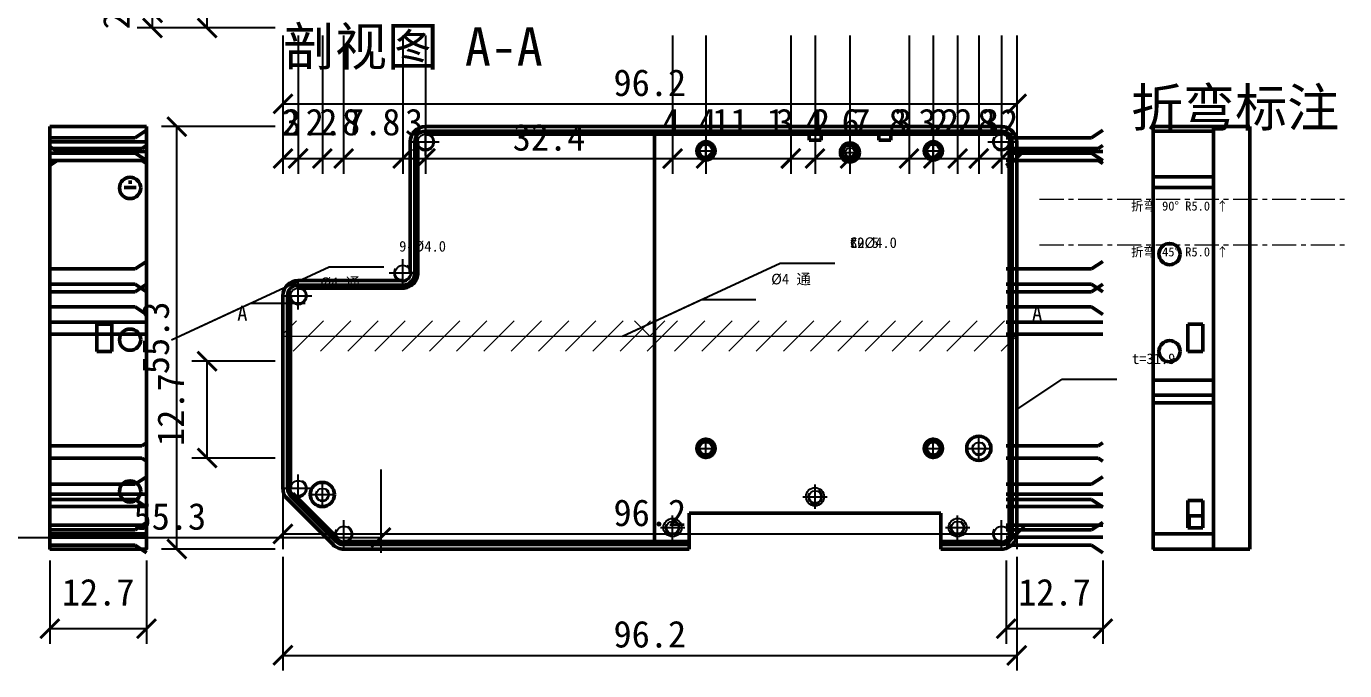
# Model space of a CAD drawing. Header units: metres. Extents: x 27606 to 28706, y -2150 to -1373.
# Drawn here: x 27962.1 to 28134.9, y -1587.5 to -1503.1 of the extents above; entities that cross this region are included whole.
import ezdxf

# ---------------------------------------------------------------- set-up
doc = ezdxf.new("R2010")
doc.units = ezdxf.units.M
doc.linetypes.add('CENTER', pattern=[5.079999999999999, 3.175, -0.635, 0.635, -0.635])
for name, color, linetype, lineweight in [('CENTER', 1, 'CENTER', 18), ('DIM', 2, 'CONTINUOUS', 18), ('HOLE', 7, 'CONTINUOUS', 50), ('LEADER', 2, 'CONTINUOUS', 18), ('OUTLINE', 7, 'CONTINUOUS', 50), ('SECTION', 1, 'CONTINUOUS', 18), ('TEXT', 7, 'CONTINUOUS', 13)]:
    doc.layers.add(name, color=color, linetype=linetype, lineweight=lineweight)
doc.styles.add('OpenSansCondensed-Light', font='OpenSansCondensed-Light.ttf')
doc.styles.add('SimSun', font='simsun.ttc')
doc.dimstyles.new('EZDXF', dxfattribs={"dimtxt": 0.25, "dimasz": 0.175, "dimexe": 0.375, "dimexo": 0.125, "dimgap": 0.1, "dimtad": 1, "dimlfac": 100, "dimzin": 12, "dimdsep": 46, "dimtxsty": 'OpenSansCondensed-Light', "dimblk": 'ARCHTICK', "dimcen": 2.5, "dimazin": 3, "dimtfac": 0.5, "dimtmove": 2, "dimatfit": 3})
doc.dimstyles.new('GB_DIM', dxfattribs={"dimtxt": 3.5, "dimasz": 2.5, "dimexe": 2, "dimexo": 1, "dimgap": 1, "dimtad": 1, "dimdec": 1, "dimzin": 12, "dimdsep": 46, "dimtxsty": 'SimSun', "dimblk": 'ARCHTICK', "dimcen": 2.5, "dimclrd": 2, "dimclre": 2, "dimclrt": 7, "dimadec": 0, "dimazin": 3, "dimtfac": 1, "dimtmove": 2, "dimatfit": 3})

# ---------------------------------------------------------------- blocks, each defined once
blk = doc.blocks.new('_ARCHTICK')
at = {"color": 0, "linetype": 'BYBLOCK', "const_width": 0.15}
blk.add_lwpolyline([(-0.5, -0.5), (0.5, 0.5)], dxfattribs=at)

msp = doc.modelspace()

# ---------------------------------------------------------------- hatches: boundary and pattern name
at = {"layer": 'SECTION'}
h = msp.add_hatch(dxfattribs=at)
h.set_pattern_fill('ANSI31', scale=0.7952)
h.set_pattern_definition([(45, (0, 0), (-1.7852749169, 1.7852749169), [])])
h.paths.add_polyline_path([(27995.73013721854, -1545.642046785316), (28091.949337218553, -1545.642046785316), (28091.949337218553, -1541.666046785316), (27995.73013721854, -1541.666046785316)])

# ---------------------------------------------------------------- linework, layer by layer
for centre, radius in [((28014.41733721445, -1518.2076467853162), 0.994), ((28089.96133721445, -1518.2076467853162), 0.994), ((28051.19533721445, -1519.4004467853163), 0.7952), ((28070.08133721445, -1519.5992467853162), 0.8946000000000001), ((28070.08133721445, -1519.5992467853162), 0.5964), ((28081.01533721445, -1519.4004467853163), 0.7952), ((28011.43533721445, -1535.3839667853163), 0.994), ((27997.71813721445, -1538.3659667853162), 0.994), ((28051.19533721445, -1558.3652467853162), 0.7952), ((28081.01533721445, -1558.3652467853162), 0.7952), ((28086.97933721445, -1558.3652467853162), 0.7952), ((27997.71813721445, -1563.593686785316), 0.994), ((28000.89893721445, -1564.4087667853162), 0.7952), ((28065.50893721445, -1564.706569185316), 1.1928), ((28065.50893721445, -1564.706569185316), 0.7952), ((28046.82173721445, -1568.7426067853162), 1.1928), ((28084.19613721445, -1568.7426067853162), 1.1928), ((28003.70161961445, -1569.577566785316), 0.994), ((28046.82173721445, -1568.7426067853162), 0.7952), ((28084.19613721445, -1568.7426067853162), 0.7952), ((28089.96133721445, -1569.577566785316), 0.994)]:
    msp.add_circle(centre, radius)
for centre, radius in [((28014.41733721445, -1518.2076467853162), 1.1431), ((28089.96133721445, -1518.2076467853162), 1.1431), ((28051.19533721445, -1519.4004467853163), 0.91448), ((28070.08133721445, -1519.5992467853162), 0.68586), ((28081.01533721445, -1519.4004467853163), 0.91448), ((28011.43533721445, -1535.3839667853163), 1.1431), ((27997.71813721445, -1538.3659667853162), 1.1431), ((28051.19533721445, -1558.3652467853162), 0.91448), ((28081.01533721445, -1558.3652467853162), 0.91448), ((28086.97933721445, -1558.3652467853162), 0.87472), ((27997.71813721445, -1563.593686785316), 1.1431), ((28000.89893721445, -1564.4087667853162), 0.87472), ((28065.50893721445, -1564.706569185316), 0.91448), ((28003.70161961445, -1569.577566785316), 1.1431), ((28046.82173721445, -1568.7426067853162), 0.91448), ((28084.19613721445, -1568.7426067853162), 0.91448), ((28089.96133721445, -1569.577566785316), 1.1431)]:
    msp.add_arc(centre, radius, 150, 60)
at = {"layer": 'CENTER'}
for p, q in [((28094.94933721445, -1525.7196467853162), (28134.94933721445, -1525.7196467853162)), ((28094.94933721445, -1531.7196467853162), (28134.94933721445, -1531.7196467853162))]:
    msp.add_line(p, q, dxfattribs=at)
at = {"layer": 'HOLE'}
for centre, radius in [((28051.19533721445, -1519.4004467853163), 1.1928), ((28051.19533721445, -1519.4004467853163), 0.994), ((28081.01533721445, -1519.4004467853163), 1.1928), ((28081.01533721445, -1519.4004467853163), 0.994), ((28051.19533721445, -1558.3652467853162), 1.1928), ((28051.19533721445, -1558.3652467853162), 0.994), ((28081.01533721445, -1558.3652467853162), 1.1928), ((28081.01533721445, -1558.3652467853162), 0.994)]:
    msp.add_circle(centre, radius, dxfattribs=at)
at = {"layer": 'OUTLINE'}
for p, q in [((27965.15413721445, -1516.2196467853162), (27977.83757721445, -1516.2196467853162)), ((27976.346577214754, -1517.690766785316), (27965.15413721445, -1517.690766785316)), ((27976.346577214754, -1517.690766785316), (27965.15413721445, -1517.690766785316)), ((27977.837577214752, -1516.6967667853162), (27976.346577214754, -1517.690766785316)), ((27977.837577214752, -1516.6967667853162), (27976.346577214754, -1517.690766785316)), ((28014.41733721445, -1516.2196467853162), (28089.96133721445, -1516.2196467853162)), ((28089.96133721445, -1516.816046785316), (28014.41733721445, -1516.816046785316)), ((28014.41733721445, -1516.816046785316), (28014.41733721445, -1517.213646785316)), ((28089.96133721445, -1517.213646785316), (28014.41733721445, -1517.213646785316)), ((28044.43613721445, -1570.5715667853162), (28044.43613721445, -1517.213646785316)), ((28064.71373721445, -1517.213646785316), (28064.71373721445, -1518.008846785316)), ((28066.30413721445, -1517.213646785316), (28066.30413721445, -1518.008846785316)), ((28073.85853721445, -1517.213646785316), (28073.85853721445, -1518.008846785316)), ((28075.44893721445, -1517.213646785316), (28075.44893721445, -1518.008846785316)), ((28089.96133721445, -1517.213646785316), (28089.96133721445, -1516.816046785316)), ((28101.749977214753, -1517.690766785316), (28090.557537214445, -1517.690766785316)), ((28101.749977214753, -1517.690766785316), (28090.557537214445, -1517.690766785316)), ((28103.24097721475, -1516.6967667853162), (28101.749977214753, -1517.690766785316)), ((28103.24097721475, -1516.6967667853162), (28101.749977214753, -1517.690766785316)), ((28109.841137214447, -1516.2196467853162), (28117.75337721445, -1516.2196467853162)), ((28109.841137214447, -1516.8021307853162), (28109.841137214447, -1522.7856131853162)), ((28117.75337721445, -1516.8021307853162), (28109.841137214447, -1516.8021307853162)), ((28122.524577214448, -1516.2196467853162), (28117.75337721445, -1516.2196467853162)), ((28117.75337721445, -1522.7856131853162), (28117.75337721445, -1516.8021307853162)), ((28122.524577214448, -1516.2196467853162), (28122.524577214448, -1571.5655667853162)), ((27965.15413721445, -1569.577566785316), (27965.15413721445, -1518.2076467853162)), ((27977.83757721445, -1518.2076467853162), (27965.15413721445, -1518.2076467853162)), ((27965.15413721445, -1518.8239267853162), (27966.138197214448, -1519.4799667853163)), ((27977.241177214753, -1519.0823667853163), (27965.15413721445, -1519.0823667853163)), ((27977.241177214753, -1519.0823667853163), (27965.15413721445, -1519.0823667853163)), ((27977.837577214752, -1518.6847667853162), (27977.241177214753, -1519.0823667853163)), ((27977.837577214752, -1518.6847667853162), (27977.241177214753, -1519.0823667853163)), ((27977.83757721445, -1518.2076467853162), (27977.83757721445, -1569.577566785316)), ((28012.42933721445, -1535.3839667853163), (28012.42933721445, -1518.2076467853162)), ((28013.02573721445, -1518.2076467853162), (28013.02573721445, -1535.3839667853163)), ((28013.42333721445, -1518.2076467853162), (28013.02573721445, -1518.2076467853162)), ((28013.42333721445, -1518.2076467853162), (28013.42333721445, -1535.3839667853163)), ((28066.30413721445, -1518.008846785316), (28064.71373721445, -1518.008846785316)), ((28075.44893721445, -1518.008846785316), (28073.85853721445, -1518.008846785316)), ((28090.557537214445, -1518.8239267853162), (28091.541597214447, -1519.4799667853163)), ((28102.644577214753, -1519.0823667853163), (28090.557537214445, -1519.0823667853163)), ((28102.644577214753, -1519.0823667853163), (28090.557537214445, -1519.0823667853163)), ((28090.95533721445, -1569.577566785316), (28090.95533721445, -1518.2076467853162)), ((28091.35293721445, -1518.2076467853162), (28090.95533721445, -1518.2076467853162)), ((28091.35293721445, -1569.577566785316), (28091.35293721445, -1518.2076467853162)), ((28091.94933721445, -1569.577566785316), (28091.94933721445, -1518.2076467853162)), ((28103.24097721475, -1518.6847667853162), (28102.644577214753, -1519.0823667853163)), ((28103.24097721475, -1518.6847667853162), (28102.644577214753, -1519.0823667853163)), ((27976.346577214754, -1519.6787667853162), (27965.15413721445, -1519.6787667853162)), ((27976.346577214754, -1519.6787667853162), (27965.15413721445, -1519.6787667853162)), ((27977.241177214753, -1520.672766785316), (27965.15413721445, -1520.672766785316)), ((27965.15413721445, -1521.3288067853161), (27966.138197214448, -1520.672766785316)), ((27977.241177214753, -1520.672766785316), (27965.15413721445, -1520.672766785316)), ((27966.138197214448, -1519.4799667853163), (27977.837577214752, -1519.4799667853163)), ((27966.138197214448, -1520.672766785316), (27977.837577214752, -1520.672766785316)), ((27977.837577214752, -1520.672766785316), (27976.346577214754, -1519.6787667853162)), ((27977.837577214752, -1520.672766785316), (27976.346577214754, -1519.6787667853162)), ((27977.837577214752, -1521.070366785316), (27977.241177214753, -1520.672766785316)), ((27977.837577214752, -1521.070366785316), (27977.241177214753, -1520.672766785316)), ((28101.749977214753, -1519.6787667853162), (28090.557537214445, -1519.6787667853162)), ((28101.749977214753, -1519.6787667853162), (28090.557537214445, -1519.6787667853162)), ((28102.644577214753, -1520.672766785316), (28090.557537214445, -1520.672766785316)), ((28090.557537214445, -1521.3288067853161), (28091.541597214447, -1520.672766785316)), ((28102.644577214753, -1520.672766785316), (28090.557537214445, -1520.672766785316)), ((28091.541597214447, -1519.4799667853163), (28103.24097721475, -1519.4799667853163)), ((28091.541597214447, -1520.672766785316), (28103.24097721475, -1520.672766785316)), ((28103.24097721475, -1520.672766785316), (28101.749977214753, -1519.6787667853162)), ((28103.24097721475, -1520.672766785316), (28101.749977214753, -1519.6787667853162)), ((28103.24097721475, -1521.070366785316), (28102.644577214753, -1520.672766785316)), ((28103.24097721475, -1521.070366785316), (28102.644577214753, -1520.672766785316)), ((28109.841137214447, -1522.7856131853162), (28117.75337721445, -1522.7856131853162)), ((27976.48335161445, -1524.1915267853162), (27974.89772281445, -1524.1915267853162)), ((27975.46509801445, -1523.4885699853162), (27975.91597641445, -1523.4885699853162)), ((28109.841137214447, -1524.1915267853162), (28109.841137214447, -1549.419246785316)), ((28117.75337721445, -1524.1915267853162), (28109.841137214447, -1524.1915267853162)), ((28117.75337721445, -1524.1915267853162), (28117.75337721445, -1549.419246785316)), ((27976.346577214754, -1534.8670867853161), (27965.15413721445, -1534.8670867853161)), ((27977.837577214752, -1533.8730867853162), (27976.346577214754, -1534.8670867853161)), ((28101.749977214753, -1534.8670867853161), (28090.557537214445, -1534.8670867853161)), ((28103.24097721475, -1533.8730867853162), (28101.749977214753, -1534.8670867853161)), ((27997.71813721445, -1536.3779667853162), (28011.43533721445, -1536.3779667853162)), ((28013.02573721445, -1535.3839667853163), (28013.42333721445, -1535.3839667853163)), ((27976.346577214754, -1536.8550867853162), (27965.15413721445, -1536.8550867853162)), ((27976.346577214754, -1537.849086785316), (27965.15413721445, -1537.849086785316)), ((27977.837577214752, -1536.8550867853162), (27976.346577214754, -1537.849086785316)), ((27977.837577214752, -1537.849086785316), (27976.346577214754, -1536.8550867853162)), ((27995.73013721445, -1563.593686785316), (27995.73013721445, -1538.3659667853162)), ((27996.32653721445, -1538.3659667853162), (27996.32653721445, -1563.593686785316)), ((27996.72413721445, -1538.3659667853162), (27996.32653721445, -1538.3659667853162)), ((27996.72413721445, -1538.3659667853162), (27996.72413721445, -1563.593686785316)), ((28011.43533721445, -1536.974366785316), (27997.71813721445, -1536.974366785316)), ((27997.71813721445, -1536.974366785316), (27997.71813721445, -1537.371966785316)), ((28011.43533721445, -1537.371966785316), (27997.71813721445, -1537.371966785316)), ((28011.43533721445, -1537.371966785316), (28011.43533721445, -1536.974366785316)), ((28101.749977214753, -1536.8550867853162), (28090.557537214445, -1536.8550867853162)), ((28101.749977214753, -1537.849086785316), (28090.557537214445, -1537.849086785316)), ((28103.24097721475, -1536.8550867853162), (28101.749977214753, -1537.849086785316)), ((28103.24097721475, -1537.849086785316), (28101.749977214753, -1536.8550867853162)), ((27976.346577214754, -1539.8370867853162), (27965.15413721445, -1539.8370867853162)), ((27977.837577214752, -1540.831086785316), (27976.346577214754, -1539.8370867853162)), ((28101.749977214753, -1539.8370867853162), (28090.557537214445, -1539.8370867853162)), ((28103.24097721475, -1540.831086785316), (28101.749977214753, -1539.8370867853162)), ((27977.43997721475, -1541.8250867853162), (27965.15413721445, -1541.8250867853162)), ((27977.837577214752, -1541.8250867853162), (27977.43997721475, -1541.8250867853162)), ((28102.84337721475, -1541.8250867853162), (28090.557537214445, -1541.8250867853162)), ((28103.24097721475, -1541.8250867853162), (28102.84337721475, -1541.8250867853162)), ((27977.43997721475, -1543.4154867853163), (27965.15413721445, -1543.4154867853163)), ((27971.316937214448, -1545.6818067853162), (27971.316937214448, -1542.103406785316)), ((27971.316937214448, -1542.103406785316), (27973.30493721445, -1542.103406785316)), ((27973.30493721445, -1545.6818067853162), (27973.30493721445, -1542.103406785316)), ((27977.837577214752, -1543.4154867853163), (27977.43997721475, -1543.4154867853163)), ((28102.84337721475, -1543.4154867853163), (28090.557537214445, -1543.4154867853163)), ((28103.24097721475, -1543.4154867853163), (28102.84337721475, -1543.4154867853163)), ((28114.37377721445, -1542.103406785316), (28116.361777214446, -1542.103406785316)), ((28114.37377721445, -1545.6818067853162), (28114.37377721445, -1542.103406785316)), ((28116.361777214446, -1542.103406785316), (28116.361777214446, -1545.6818067853162)), ((27973.30493721445, -1545.6818067853162), (27971.316937214448, -1545.6818067853162)), ((28116.361777214446, -1545.6818067853162), (28114.37377721445, -1545.6818067853162)), ((28109.841137214447, -1549.419246785316), (28117.75337721445, -1549.419246785316)), ((28117.75337721445, -1551.4072467853161), (28109.841137214447, -1551.4072467853161)), ((28109.841137214447, -1552.401246785316), (28109.841137214447, -1569.577566785316)), ((28117.75337721445, -1552.401246785316), (28109.841137214447, -1552.401246785316)), ((28117.75337721445, -1552.401246785316), (28117.75337721445, -1569.577566785316)), ((27977.241177214753, -1558.0471667853162), (27965.15413721445, -1558.0471667853162)), ((27977.241177214753, -1558.0471667853162), (27965.15413721445, -1558.0471667853162)), ((27977.837577214752, -1557.6495667853162), (27977.241177214753, -1558.0471667853162)), ((27977.837577214752, -1557.6495667853162), (27977.241177214753, -1558.0471667853162)), ((28102.644577214753, -1558.0471667853162), (28090.557537214445, -1558.0471667853162)), ((28102.644577214753, -1558.0471667853162), (28090.557537214445, -1558.0471667853162)), ((28103.24097721475, -1557.6495667853162), (28102.644577214753, -1558.0471667853162)), ((28103.24097721475, -1557.6495667853162), (28102.644577214753, -1558.0471667853162)), ((27977.241177214753, -1559.637566785316), (27965.15413721445, -1559.637566785316)), ((27977.241177214753, -1559.637566785316), (27965.15413721445, -1559.637566785316)), ((27977.837577214752, -1560.035166785316), (27977.241177214753, -1559.637566785316)), ((27977.837577214752, -1560.035166785316), (27977.241177214753, -1559.637566785316)), ((28102.644577214753, -1559.637566785316), (28090.557537214445, -1559.637566785316)), ((28102.644577214753, -1559.637566785316), (28090.557537214445, -1559.637566785316)), ((28103.24097721475, -1560.035166785316), (28102.644577214753, -1559.637566785316)), ((28103.24097721475, -1560.035166785316), (28102.644577214753, -1559.637566785316)), ((27977.837577214752, -1562.082806785316), (27976.346577214754, -1563.0768067853162)), ((28103.24097721475, -1562.082806785316), (28101.749977214753, -1563.0768067853162)), ((27976.346577214754, -1563.0768067853162), (27965.15413721445, -1563.0768067853162)), ((27965.15413721445, -1564.388489185316), (27965.55173721445, -1564.388489185316)), ((27965.55173721445, -1564.388489185316), (27977.837577214752, -1564.388489185316)), ((27996.32653721445, -1563.593686785316), (27996.72413721445, -1563.593686785316)), ((27997.01518041445, -1564.2966435853161), (27996.73407721445, -1564.577746785316)), ((27997.01518041445, -1564.2966435853161), (28002.99906041445, -1570.280125985316)), ((28101.749977214753, -1563.0768067853162), (28090.557537214445, -1563.0768067853162)), ((28090.557537214445, -1564.388489185316), (28090.955137214445, -1564.388489185316)), ((28090.955137214445, -1564.388489185316), (28103.24097721475, -1564.388489185316)), ((27976.346577214754, -1565.0648067853163), (27965.15413721445, -1565.0648067853163)), ((27965.15413721445, -1565.9788891853161), (27965.55173721445, -1565.9788891853161)), ((27965.55173721445, -1565.9788891853161), (27977.837577214752, -1565.9788891853161)), ((27977.837577214752, -1566.0588067853162), (27976.346577214754, -1565.0648067853163)), ((28002.29610361445, -1570.9830827853161), (27996.31222361445, -1564.9996003853162)), ((27996.73407721445, -1564.577746785316), (28002.71795721445, -1570.561229185316)), ((28101.749977214753, -1565.0648067853163), (28090.557537214445, -1565.0648067853163)), ((28090.557537214445, -1565.9788891853161), (28090.955137214445, -1565.9788891853161)), ((28090.955137214445, -1565.9788891853161), (28103.24097721475, -1565.9788891853161)), ((28103.24097721475, -1566.0588067853162), (28101.749977214753, -1565.0648067853163)), ((28116.361777214446, -1565.2039667853162), (28114.37377721445, -1565.2039667853162)), ((28114.37377721445, -1565.2039667853162), (28114.37377721445, -1568.782366785316)), ((28116.361777214446, -1568.782366785316), (28116.361777214446, -1565.2039667853162)), ((28049.00853721445, -1566.8734891853162), (28049.00853721445, -1570.5715667853162)), ((28082.00933721445, -1566.8734891853162), (28049.00853721445, -1566.8734891853162)), ((28082.00933721445, -1566.8734891853162), (28082.00933721445, -1570.5715667853162)), ((28116.361777214446, -1567.1919667853163), (28114.572577214447, -1567.1919667853163)), ((27965.15413721445, -1568.4245267853162), (27965.55173721445, -1568.4245267853162)), ((27965.15413721445, -1568.4245267853162), (27965.55173721445, -1568.4245267853162)), ((27976.346577214754, -1569.0606867853162), (27965.15413721445, -1569.0606867853162)), ((27976.346577214754, -1569.0606867853162), (27965.15413721445, -1569.0606867853162)), ((27965.15413721445, -1569.577566785316), (27977.83757721445, -1569.577566785316)), ((27965.55173721445, -1568.4245267853162), (27977.837577214752, -1568.4245267853162)), ((27965.55173721445, -1568.4245267853162), (27977.837577214752, -1568.4245267853162)), ((27977.837577214752, -1568.066686785316), (27976.346577214754, -1569.0606867853162)), ((27977.837577214752, -1568.066686785316), (27976.346577214754, -1569.0606867853162)), ((28090.557537214445, -1568.4245267853162), (28090.955137214445, -1568.4245267853162)), ((28090.557537214445, -1568.4245267853162), (28090.955137214445, -1568.4245267853162)), ((28101.749977214753, -1569.0606867853162), (28090.557537214445, -1569.0606867853162)), ((28101.749977214753, -1569.0606867853162), (28090.557537214445, -1569.0606867853162)), ((28090.955137214445, -1568.4245267853162), (28103.24097721475, -1568.4245267853162)), ((28090.955137214445, -1568.4245267853162), (28103.24097721475, -1568.4245267853162)), ((28090.95533721445, -1569.577566785316), (28091.35293721445, -1569.577566785316)), ((28103.24097721475, -1568.066686785316), (28101.749977214753, -1569.0606867853162)), ((28103.24097721475, -1568.066686785316), (28101.749977214753, -1569.0606867853162)), ((28109.841137214447, -1569.577566785316), (28117.75337721445, -1569.577566785316)), ((28114.37377721445, -1568.782366785316), (28116.361777214446, -1568.782366785316)), ((27965.15413721445, -1570.0149267853162), (27965.55173721445, -1570.0149267853162)), ((27965.15413721445, -1570.0149267853162), (27965.55173721445, -1570.0149267853162)), ((27976.346577214754, -1571.0486867853162), (27965.15413721445, -1571.0486867853162)), ((27976.346577214754, -1571.0486867853162), (27965.15413721445, -1571.0486867853162)), ((27965.55173721445, -1570.0149267853162), (27977.837577214752, -1570.0149267853162)), ((27965.55173721445, -1570.0149267853162), (27977.837577214752, -1570.0149267853162)), ((27977.837577214752, -1572.0426867853162), (27976.346577214754, -1571.0486867853162)), ((27977.837577214752, -1572.0426867853162), (27976.346577214754, -1571.0486867853162)), ((28002.71795721445, -1570.561229185316), (28002.99906041445, -1570.280125985316)), ((28003.70161961445, -1570.5715667853162), (28049.00853721445, -1570.5715667853162)), ((28003.70161961445, -1570.5715667853162), (28003.70161961445, -1570.9691667853162)), ((28003.70161961445, -1570.9691667853162), (28049.00853721445, -1570.9691667853162)), ((28049.00853721445, -1570.9691667853162), (28049.00853721445, -1570.5715667853162)), ((28049.00853721445, -1571.5655667853162), (28049.00853721445, -1570.9691667853162)), ((28082.00933721445, -1570.5715667853162), (28089.96133721445, -1570.5715667853162)), ((28082.00933721445, -1570.5715667853162), (28082.00933721445, -1570.9691667853162)), ((28082.00933721445, -1570.9691667853162), (28082.00933721445, -1571.5655667853162)), ((28082.00933721445, -1570.9691667853162), (28089.96133721445, -1570.9691667853162)), ((28089.96133721445, -1570.9691667853162), (28089.96133721445, -1570.5715667853162)), ((28090.557537214445, -1570.0149267853162), (28090.955137214445, -1570.0149267853162)), ((28090.557537214445, -1570.0149267853162), (28090.955137214445, -1570.0149267853162)), ((28101.749977214753, -1571.0486867853162), (28090.557537214445, -1571.0486867853162)), ((28101.749977214753, -1571.0486867853162), (28090.557537214445, -1571.0486867853162)), ((28090.955137214445, -1570.0149267853162), (28103.24097721475, -1570.0149267853162)), ((28090.955137214445, -1570.0149267853162), (28103.24097721475, -1570.0149267853162)), ((28103.24097721475, -1572.0426867853162), (28101.749977214753, -1571.0486867853162)), ((28103.24097721475, -1572.0426867853162), (28101.749977214753, -1571.0486867853162)), ((27977.83757721445, -1571.5655667853162), (27965.15413721445, -1571.5655667853162)), ((28003.70161961445, -1571.5655667853162), (28049.00853721445, -1571.5655667853162)), ((28082.00933721445, -1571.5655667853162), (28089.96133721445, -1571.5655667853162)), ((28117.75337721445, -1571.5655667853162), (28109.841137214447, -1571.5655667853162)), ((28122.524577214448, -1571.5655667853162), (28117.75337721445, -1571.5655667853162))]:
    msp.add_line(p, q, dxfattribs=at)
for centre, radius in [((28070.08133721445, -1519.5992467853162), 1.25244), ((28070.08133721445, -1519.5992467853162), 1.1331600000000002), ((27975.69053721445, -1524.2511667853162), 1.3923952), ((28111.988177214447, -1532.9188467853162), 1.3923952), ((27975.69053721445, -1544.131166785316), 1.3923952), ((28111.988177214447, -1545.642046785316), 1.3923952), ((28086.97933721445, -1558.3652467853162), 1.5904), ((27975.69053721445, -1564.0111667853162), 1.3923952), ((28000.89893721445, -1564.4087667853162), 1.5904)]:
    msp.add_circle(centre, radius, dxfattribs=at)
for centre, radius, start, end in [((28014.41733721445, -1518.2076467853162), 1.988, 90.00021045914971, 179.9998479605043), ((28014.41733721445, -1518.2076467853162), 1.3916, 90.00021045914971, 179.9998479605043), ((28089.96133721445, -1518.2076467853162), 1.988, 0, 90.00021045914971), ((28089.96133721445, -1518.2076467853162), 1.3916, 0, 90.00021045914971), ((27997.71813721445, -1538.3659667853162), 1.988, 90.00021045914971, 179.9998479605043), ((28011.43533721445, -1535.3839667853163), 1.988, -90.00021045914971, 0), ((28011.43533721445, -1535.3839667853163), 1.5904, -90.00021045914971, -0), ((27997.71813721445, -1538.3659667853162), 1.3916, 90.00021045914971, 179.9998479605043), ((27997.71813721445, -1563.593686785316), 1.988, 179.9998479605043, 224.99995319007914), ((27997.71813721445, -1563.593686785316), 1.3916, -179.9998479605043, -134.99974273092943), ((28089.96133721445, -1569.577566785316), 1.988, -90.00021045914971, 0), ((28089.96133721445, -1569.577566785316), 1.3916, -90.00021045914971, -0), ((28003.70161961445, -1569.577566785316), 1.988, -134.99974273092943, -90.00021045914971), ((28003.70161961445, -1569.577566785316), 1.3916, -134.99974273092943, -90.00021045914971)]:
    msp.add_arc(centre, radius, start, end, dxfattribs=at)
for points in [[(27965.15413721445, -1516.2196467853162), (27965.15413721445, -1516.227201185316), (27965.15413721445, -1516.2387315853161), (27965.15413721445, -1516.2602019853161), (27965.15413721445, -1516.2904195853162), (27965.15413721445, -1516.326203585316), (27965.15413721445, -1516.3739155853161), (27965.15413721445, -1516.4256035853161), (27965.15413721445, -1516.4884243853162), (27965.15413721445, -1516.5568115853162), (27965.15413721445, -1516.6319579853161), (27965.15413721445, -1516.7154539853161), (27965.15413721445, -1516.8021307853162), (27965.15413721445, -1516.8991451853162), (27965.15413721445, -1516.998545185316), (27965.15413721445, -1517.1047043853162), (27965.15413721445, -1517.2152371853163), (27965.15413721445, -1517.3289507853162), (27965.15413721445, -1517.4482307853161), (27965.15413721445, -1517.5691011853162), (27965.15413721445, -1517.6939475853162), (27965.15413721445, -1517.8203843853162), (27965.15413721445, -1517.948411585316), (27965.15413721445, -1518.0780291853162), (27965.15413721445, -1518.2076467853162)], [(27977.83757721445, -1518.2076467853162), (27977.83757721445, -1518.0780291853162), (27977.83757721445, -1517.948411585316), (27977.83757721445, -1517.8203843853162), (27977.83757721445, -1517.6939475853162), (27977.83757721445, -1517.5691011853162), (27977.83757721445, -1517.4482307853161), (27977.83757721445, -1517.3289507853162), (27977.83757721445, -1517.2152371853163), (27977.83757721445, -1517.1047043853162), (27977.83757721445, -1516.998545185316), (27977.83757721445, -1516.8991451853162), (27977.83757721445, -1516.8021307853162), (27977.83757721445, -1516.7154539853161), (27977.83757721445, -1516.6319579853161), (27977.83757721445, -1516.5568115853162), (27977.83757721445, -1516.4884243853162), (27977.83757721445, -1516.4256035853161), (27977.83757721445, -1516.3739155853161), (27977.83757721445, -1516.326203585316), (27977.83757721445, -1516.2904195853162), (27977.83757721445, -1516.2602019853161), (27977.83757721445, -1516.2387315853161), (27977.83757721445, -1516.227201185316), (27977.83757721445, -1516.2196467853162)], [(28109.841137214447, -1516.2196467853162), (28109.841137214447, -1516.2216347853162), (28109.841137214447, -1516.2244179853162), (28109.841137214447, -1516.2299843853161), (28109.841137214447, -1516.2375387853162), (28109.841137214447, -1516.246683585316), (28109.841137214447, -1516.2586115853162), (28109.841137214447, -1516.272129985316), (28109.841137214447, -1516.2880339853161), (28109.841137214447, -1516.3059259853162), (28109.841137214447, -1516.325805985316), (28109.841137214447, -1516.3480715853161), (28109.841137214447, -1516.371132385316), (28109.841137214447, -1516.3977715853161), (28109.841137214447, -1516.425205985316), (28109.841137214447, -1516.455025985316), (28109.841137214447, -1516.486833985316), (28109.841137214447, -1516.519834785316), (28109.841137214447, -1516.5556187853163), (28109.841137214447, -1516.592197985316), (28109.841137214447, -1516.631162785316), (28109.841137214447, -1516.6713203853162), (28109.841137214447, -1516.7134659853161), (28109.841137214447, -1516.7572019853162), (28109.841137214447, -1516.8021307853162)], [(28117.75337721445, -1516.8021307853162), (28117.75337721445, -1516.7572019853162), (28117.75337721445, -1516.7134659853161), (28117.75337721445, -1516.6713203853162), (28117.75337721445, -1516.631162785316), (28117.75337721445, -1516.592197985316), (28117.75337721445, -1516.5556187853163), (28117.75337721445, -1516.519834785316), (28117.75337721445, -1516.486833985316), (28117.75337721445, -1516.455025985316), (28117.75337721445, -1516.425205985316), (28117.75337721445, -1516.3977715853161), (28117.75337721445, -1516.371132385316), (28117.75337721445, -1516.3480715853161), (28117.75337721445, -1516.325805985316), (28117.75337721445, -1516.3059259853162), (28117.75337721445, -1516.2880339853161), (28117.75337721445, -1516.272129985316), (28117.75337721445, -1516.2586115853162), (28117.75337721445, -1516.246683585316), (28117.75337721445, -1516.2375387853162), (28117.75337721445, -1516.2299843853161), (28117.75337721445, -1516.2244179853162), (28117.75337721445, -1516.2216347853162), (28117.75337721445, -1516.2196467853162)], [(28109.841137214447, -1522.7856131853162), (28109.841137214447, -1522.8329275853162), (28109.841137214447, -1522.8810371853162), (28109.841137214447, -1522.930737185316), (28109.841137214447, -1522.9816299853162), (28109.841137214447, -1523.0337155853163), (28109.841137214447, -1523.0873915853163), (28109.841137214447, -1523.141862785316), (28109.841137214447, -1523.1979243853161), (28109.841137214447, -1523.2547811853162), (28109.841137214447, -1523.3124331853162), (28109.841137214447, -1523.371277985316), (28109.841137214447, -1523.4305203853162), (28109.841137214447, -1523.4913531853163), (28109.841137214447, -1523.5525835853161), (28109.841137214447, -1523.614609185316), (28109.841137214447, -1523.6770323853161), (28109.841137214447, -1523.7402507853162), (28109.841137214447, -1523.8038667853161), (28109.841137214447, -1523.867880385316), (28109.841137214447, -1523.932291585316), (28109.841137214447, -1523.996702785316), (28109.841137214447, -1524.061511585316), (28109.841137214447, -1524.1263203853161), (28109.841137214447, -1524.1915267853162)], [(28117.75337721445, -1524.1915267853162), (28117.75337721445, -1524.1263203853161), (28117.75337721445, -1524.061511585316), (28117.75337721445, -1523.996702785316), (28117.75337721445, -1523.932291585316), (28117.75337721445, -1523.867880385316), (28117.75337721445, -1523.8038667853161), (28117.75337721445, -1523.7402507853162), (28117.75337721445, -1523.6770323853161), (28117.75337721445, -1523.614609185316), (28117.75337721445, -1523.5525835853161), (28117.75337721445, -1523.4913531853163), (28117.75337721445, -1523.4305203853162), (28117.75337721445, -1523.371277985316), (28117.75337721445, -1523.3124331853162), (28117.75337721445, -1523.2547811853162), (28117.75337721445, -1523.1979243853161), (28117.75337721445, -1523.141862785316), (28117.75337721445, -1523.0873915853163), (28117.75337721445, -1523.0337155853163), (28117.75337721445, -1522.9816299853162), (28117.75337721445, -1522.930737185316), (28117.75337721445, -1522.8810371853162), (28117.75337721445, -1522.8329275853162), (28117.75337721445, -1522.7856131853162)], [(28109.841137214447, -1549.419246785316), (28109.841137214447, -1549.5492619853162), (28109.841137214447, -1549.6784819853162), (28109.841137214447, -1549.8065091853161), (28109.841137214447, -1549.932945985316), (28109.841137214447, -1550.0577923853161), (28109.841137214447, -1550.1786627853162), (28109.841137214447, -1550.297942785316), (28109.841137214447, -1550.412053985316), (28109.841137214447, -1550.5221891853162), (28109.841137214447, -1550.6283483853163), (28109.841137214447, -1550.7281459853161), (28109.841137214447, -1550.8251603853162), (28109.841137214447, -1550.9114395853162), (28109.841137214447, -1550.9949355853162), (28109.841137214447, -1551.0704795853162), (28109.841137214447, -1551.1384691853161), (28109.841137214447, -1551.2012899853162), (28109.841137214447, -1551.2529779853162), (28109.841137214447, -1551.3006899853162), (28109.841137214447, -1551.3368715853162), (28109.841137214447, -1551.3666915853162), (28109.841137214447, -1551.3885595853162), (28109.841137214447, -1551.400089985316), (28109.841137214447, -1551.4072467853161)], [(28117.75337721445, -1551.4072467853161), (28117.75337721445, -1551.400089985316), (28117.75337721445, -1551.3885595853162), (28117.75337721445, -1551.3666915853162), (28117.75337721445, -1551.3368715853162), (28117.75337721445, -1551.3006899853162), (28117.75337721445, -1551.2529779853162), (28117.75337721445, -1551.2012899853162), (28117.75337721445, -1551.1384691853161), (28117.75337721445, -1551.0704795853162), (28117.75337721445, -1550.9949355853162), (28117.75337721445, -1550.9114395853162), (28117.75337721445, -1550.8251603853162), (28117.75337721445, -1550.7281459853161), (28117.75337721445, -1550.6283483853163), (28117.75337721445, -1550.5221891853162), (28117.75337721445, -1550.412053985316), (28117.75337721445, -1550.297942785316), (28117.75337721445, -1550.1786627853162), (28117.75337721445, -1550.0577923853161), (28117.75337721445, -1549.932945985316), (28117.75337721445, -1549.8065091853161), (28117.75337721445, -1549.6784819853162), (28117.75337721445, -1549.5492619853162), (28117.75337721445, -1549.419246785316)], [(28109.841137214447, -1551.4072467853161), (28109.841137214447, -1551.410825185316), (28109.841137214447, -1551.4167891853162), (28109.841137214447, -1551.4275243853162), (28109.841137214447, -1551.4426331853163), (28109.841137214447, -1551.460525185316), (28109.841137214447, -1551.4843811853161), (28109.841137214447, -1551.5102251853161), (28109.841137214447, -1551.541635585316), (28109.841137214447, -1551.5758291853163), (28109.841137214447, -1551.6132035853161), (28109.841137214447, -1551.6549515853162), (28109.841137214447, -1551.6982899853163), (28109.841137214447, -1551.7467971853162), (28109.841137214447, -1551.7964971853162), (28109.841137214447, -1551.8497755853161), (28109.841137214447, -1551.905041985316), (28109.841137214447, -1551.9618987853162), (28109.841137214447, -1552.0215387853161), (28109.841137214447, -1552.0819739853162), (28109.841137214447, -1552.1443971853162), (28109.841137214447, -1552.2076155853163), (28109.841137214447, -1552.2716291853162), (28109.841137214447, -1552.3364379853163), (28109.841137214447, -1552.401246785316)], [(28117.75337721445, -1552.401246785316), (28117.75337721445, -1552.3364379853163), (28117.75337721445, -1552.2716291853162), (28117.75337721445, -1552.2076155853163), (28117.75337721445, -1552.1443971853162), (28117.75337721445, -1552.0819739853162), (28117.75337721445, -1552.0215387853161), (28117.75337721445, -1551.9618987853162), (28117.75337721445, -1551.905041985316), (28117.75337721445, -1551.8497755853161), (28117.75337721445, -1551.7964971853162), (28117.75337721445, -1551.7467971853162), (28117.75337721445, -1551.6982899853163), (28117.75337721445, -1551.6549515853162), (28117.75337721445, -1551.6132035853161), (28117.75337721445, -1551.5758291853163), (28117.75337721445, -1551.541635585316), (28117.75337721445, -1551.5102251853161), (28117.75337721445, -1551.4843811853161), (28117.75337721445, -1551.460525185316), (28117.75337721445, -1551.4426331853163), (28117.75337721445, -1551.4275243853162), (28117.75337721445, -1551.4167891853162), (28117.75337721445, -1551.410825185316), (28117.75337721445, -1551.4072467853161)], [(28114.572577214447, -1567.1919667853163), (28114.572577214447, -1567.198725985316), (28114.572577214447, -1567.2086659853162), (28114.572577214447, -1567.2281483853162), (28114.572577214447, -1567.254389985316), (28114.572577214447, -1567.2861979853162), (28114.572577214447, -1567.327945985316), (28114.572577214447, -1567.373272385316), (28114.572577214447, -1567.4281411853162), (28114.572577214447, -1567.486985985316), (28114.572577214447, -1567.5517947853161), (28114.572577214447, -1567.6225675853161), (28114.572577214447, -1567.6961235853162), (28114.572577214447, -1567.7772339853161), (28114.572577214447, -1567.8599347853162), (28114.572577214447, -1567.9470091853161), (28114.572577214447, -1568.0364691853163), (28114.572577214447, -1568.1275195853161), (28114.572577214447, -1568.221353185316), (28114.572577214447, -1568.3155843853162), (28114.572577214447, -1568.4102131853163), (28114.572577214447, -1568.5048419853163), (28114.572577214447, -1568.5986755853162), (28114.572577214447, -1568.6909187853162), (28114.572577214447, -1568.782366785316)], [(27965.15413721445, -1569.577566785316), (27965.15413721445, -1569.7075819853162), (27965.15413721445, -1569.8368019853162), (27965.15413721445, -1569.9648291853161), (27965.15413721445, -1570.091265985316), (27965.15413721445, -1570.2161123853161), (27965.15413721445, -1570.3369827853162), (27965.15413721445, -1570.456262785316), (27965.15413721445, -1570.570373985316), (27965.15413721445, -1570.6805091853162), (27965.15413721445, -1570.7866683853163), (27965.15413721445, -1570.8864659853161), (27965.15413721445, -1570.9834803853162), (27965.15413721445, -1571.0697595853162), (27965.15413721445, -1571.1532555853162), (27965.15413721445, -1571.2287995853162), (27965.15413721445, -1571.2967891853161), (27965.15413721445, -1571.3596099853162), (27965.15413721445, -1571.4112979853162), (27965.15413721445, -1571.4590099853162), (27965.15413721445, -1571.4951915853162), (27965.15413721445, -1571.5250115853162), (27965.15413721445, -1571.5468795853162), (27965.15413721445, -1571.558409985316), (27965.15413721445, -1571.5655667853162)], [(27977.83757721445, -1571.5655667853162), (27977.83757721445, -1571.558409985316), (27977.83757721445, -1571.5468795853162), (27977.83757721445, -1571.5250115853162), (27977.83757721445, -1571.4951915853162), (27977.83757721445, -1571.4590099853162), (27977.83757721445, -1571.4112979853162), (27977.83757721445, -1571.3596099853162), (27977.83757721445, -1571.2967891853161), (27977.83757721445, -1571.2287995853162), (27977.83757721445, -1571.1532555853162), (27977.83757721445, -1571.0697595853162), (27977.83757721445, -1570.9834803853162), (27977.83757721445, -1570.8864659853161), (27977.83757721445, -1570.7866683853163), (27977.83757721445, -1570.6805091853162), (27977.83757721445, -1570.570373985316), (27977.83757721445, -1570.456262785316), (27977.83757721445, -1570.3369827853162), (27977.83757721445, -1570.2161123853161), (27977.83757721445, -1570.091265985316), (27977.83757721445, -1569.9648291853161), (27977.83757721445, -1569.8368019853162), (27977.83757721445, -1569.7075819853162), (27977.83757721445, -1569.577566785316)], [(28109.841137214447, -1569.577566785316), (28109.841137214447, -1569.7075819853162), (28109.841137214447, -1569.8368019853162), (28109.841137214447, -1569.9648291853161), (28109.841137214447, -1570.091265985316), (28109.841137214447, -1570.2161123853161), (28109.841137214447, -1570.3369827853162), (28109.841137214447, -1570.456262785316), (28109.841137214447, -1570.570373985316), (28109.841137214447, -1570.6805091853162), (28109.841137214447, -1570.7866683853163), (28109.841137214447, -1570.8864659853161), (28109.841137214447, -1570.9834803853162), (28109.841137214447, -1571.0697595853162), (28109.841137214447, -1571.1532555853162), (28109.841137214447, -1571.2287995853162), (28109.841137214447, -1571.2967891853161), (28109.841137214447, -1571.3596099853162), (28109.841137214447, -1571.4112979853162), (28109.841137214447, -1571.4590099853162), (28109.841137214447, -1571.4951915853162), (28109.841137214447, -1571.5250115853162), (28109.841137214447, -1571.5468795853162), (28109.841137214447, -1571.558409985316), (28109.841137214447, -1571.5655667853162)], [(28117.75337721445, -1571.5655667853162), (28117.75337721445, -1571.558409985316), (28117.75337721445, -1571.5468795853162), (28117.75337721445, -1571.5250115853162), (28117.75337721445, -1571.4951915853162), (28117.75337721445, -1571.4590099853162), (28117.75337721445, -1571.4112979853162), (28117.75337721445, -1571.3596099853162), (28117.75337721445, -1571.2967891853161), (28117.75337721445, -1571.2287995853162), (28117.75337721445, -1571.1532555853162), (28117.75337721445, -1571.0697595853162), (28117.75337721445, -1570.9834803853162), (28117.75337721445, -1570.8864659853161), (28117.75337721445, -1570.7866683853163), (28117.75337721445, -1570.6805091853162), (28117.75337721445, -1570.570373985316), (28117.75337721445, -1570.456262785316), (28117.75337721445, -1570.3369827853162), (28117.75337721445, -1570.2161123853161), (28117.75337721445, -1570.091265985316), (28117.75337721445, -1569.9648291853161), (28117.75337721445, -1569.8368019853162), (28117.75337721445, -1569.7075819853162), (28117.75337721445, -1569.577566785316)]]:
    msp.add_spline(points, degree=3, dxfattribs=at)
at = {"layer": 'SECTION'}
for p, q in [((28043.839737218546, -1543.654046785316), (28041.851737218545, -1541.666046785316)), ((28043.839737218546, -1543.654046785316), (28045.827737218548, -1541.666046785316)), ((27995.73013721854, -1543.654046785316), (28091.949337218553, -1543.654046785316))]:
    msp.add_line(p, q, dxfattribs=at)
at = {"layer": '中心线'}
for p, q in [((28014.41733721445, -1519.9968467853162), (28014.41733721445, -1516.4184467853163)), ((28089.96133721445, -1519.9968467853162), (28089.96133721445, -1516.4184467853163)), ((28012.62813721445, -1518.2076467853162), (28016.20653721445, -1518.2076467853162)), ((28049.76397721445, -1519.4004467853163), (28052.626697214448, -1519.4004467853163)), ((28051.19533721445, -1520.8318067853163), (28051.19533721445, -1517.9690867853162)), ((28070.08133721445, -1520.7920467853162), (28070.08133721445, -1518.4064467853161)), ((28079.58397721445, -1519.4004467853163), (28082.446697214447, -1519.4004467853163)), ((28081.01533721445, -1520.8318067853163), (28081.01533721445, -1517.9690867853162)), ((28088.17213721445, -1518.2076467853162), (28091.750537214448, -1518.2076467853162)), ((28068.88853721445, -1519.5992467853162), (28071.274137214452, -1519.5992467853162)), ((28011.43533721445, -1537.1731667853162), (28011.43533721445, -1533.5947667853163)), ((27997.71813721445, -1540.1551667853162), (27997.71813721445, -1536.5767667853163)), ((28009.64613721445, -1535.3839667853163), (28013.22453721445, -1535.3839667853163)), ((27995.928937214452, -1538.3659667853162), (27999.50733721445, -1538.3659667853162)), ((28051.19533721445, -1559.7966067853163), (28051.19533721445, -1556.9338867853162)), ((28081.01533721445, -1559.7966067853163), (28081.01533721445, -1556.9338867853162)), ((28086.97933721445, -1559.9556467853163), (28086.97933721445, -1556.7748467853162)), ((28049.76397721445, -1558.3652467853162), (28052.626697214448, -1558.3652467853162)), ((28079.58397721445, -1558.3652467853162), (28082.446697214447, -1558.3652467853162)), ((28085.388937214448, -1558.3652467853162), (28088.56973721445, -1558.3652467853162)), ((27997.71813721445, -1565.382886785316), (27997.71813721445, -1561.8044867853162)), ((27995.928937214452, -1563.593686785316), (27999.50733721445, -1563.593686785316)), ((27999.30853721445, -1564.4087667853162), (28002.48933721445, -1564.4087667853162)), ((28000.89893721445, -1565.9991667853162), (28000.89893721445, -1562.8183667853161)), ((28065.50893721445, -1566.2969691853161), (28065.50893721445, -1563.116169185316)), ((28063.91853721445, -1564.706569185316), (28067.09933721445, -1564.706569185316)), ((28003.70161961445, -1571.366766785316), (28003.70161961445, -1567.7883667853162)), ((28046.82173721445, -1570.3330067853162), (28046.82173721445, -1567.1522067853161)), ((28084.19613721445, -1570.3330067853162), (28084.19613721445, -1567.1522067853161)), ((28089.96133721445, -1571.366766785316), (28089.96133721445, -1567.7883667853162)), ((28001.91241961445, -1569.577566785316), (28005.49081961445, -1569.577566785316)), ((28045.23133721445, -1568.7426067853162), (28048.41213721445, -1568.7426067853162)), ((28082.60573721445, -1568.7426067853162), (28085.78653721445, -1568.7426067853162)), ((28088.17213721445, -1569.577566785316), (28091.750537214448, -1569.577566785316))]:
    msp.add_line(p, q, dxfattribs=at)

# ---------------------------------------------------------------- texts
at = {"layer": 'DIM', "style": 'SimSun'}
for s, p in [('折弯 90° R5.0 ↑', (28106.94933721445, -1527.2196467853162)), ('折弯 45° R5.0 ↑', (28106.94933721445, -1533.2196467853162))]:
    msp.add_text(s, height=1.1928, dxfattribs=at).set_placement(p)
at = {"layer": 'TEXT', "style": 'SimSun'}
for s, height, p in [('剖视图 A-A', 5, (27995.73013721445, -1508.2196467853162)), ('折弯标注', 5, (28106.94933721445, -1516.2196467853162)), ('9-%%C4.0', 1.3916, (28010.96965721445, -1532.5887667853162)), ('3-%%C4.0', 1.3916, (28070.09333721445, -1532.1116467853162)), ('t2.5', 1.3916, (28070.09333721445, -1532.1116467853162)), ('C0.5', 1.3916, (28070.09333721445, -1532.1116467853162)), ('%%C4 通', 1.3916, (28000.63205721445, -1537.3599667853161)), ('%%C4 通', 1.3916, (28059.75573721445, -1536.8828467853161)), ('A', 1.988, (27989.73013721854, -1541.654046785316)), ('A', 1.988, (28093.949337218553, -1541.654046785316)), ('t=31.9', 1.3916, (28107.07013721445, -1547.3198467853163))]:
    msp.add_text(s, height=height, dxfattribs=at).set_placement(p)

# ---------------------------------------------------------------- dimensions: what is measured, and where the dimension line sits
at = {"layer": 'DIM'}
for base, p1, p2 in [((27985.79013721445, -1503.2975667853161), (27995.73013721445, -1503.2975667853161), (27995.73013721445, -1447.9516467853161)), ((27978.63333721445, -1503.2975667853161), (27995.73013721445, -1503.2975667853161), (27995.73013721445, -1501.3095667853163)), ((27981.81413721445, -1571.5655667853162), (27995.73013721445, -1571.5655667853162), (27995.73013721445, -1516.2196467853162)), ((27985.79013721445, -1559.637566785316), (27995.73013721445, -1559.637566785316), (27995.73013721445, -1546.9541267853162))]:
    msp.add_linear_dim(base=base, p1=p1, p2=p2, angle=90, dimstyle='GB_DIM', dxfattribs=at).render()
for base, p1, p2 in [((27995.73013721445, -1513.2375667853162), (27995.73013721445, -1503.2975667853161), (28091.94933721445, -1503.2975667853161)), ((27995.73013721445, -1520.3943667853162), (27995.73013721445, -1503.2975667853161), (27997.71813721445, -1503.2975667853161)), ((27997.71813721445, -1520.3943667853162), (27997.71813721445, -1503.2975667853161), (28000.89893721445, -1503.2975667853161)), ((28000.89893721445, -1520.3943667853162), (28000.89893721445, -1503.2975667853161), (28003.68213721445, -1503.2975667853161)), ((28003.68213721445, -1520.3943667853162), (28003.68213721445, -1503.2975667853161), (28011.43533721445, -1503.2975667853161)), ((28011.43533721445, -1520.3943667853162), (28011.43533721445, -1503.2975667853161), (28014.41733721445, -1503.2975667853161)), ((28014.41733721445, -1520.3943667853162), (28014.41733721445, -1503.2975667853161), (28046.82173721445, -1503.2975667853161)), ((28046.82173721445, -1520.3943667853162), (28046.82173721445, -1503.2975667853161), (28051.19533721445, -1503.2975667853161)), ((28051.19533721445, -1520.3943667853162), (28051.19533721445, -1503.2975667853161), (28062.328137214452, -1503.2975667853161)), ((28062.328137214452, -1520.3943667853162), (28062.328137214452, -1503.2975667853161), (28065.50893721445, -1503.2975667853161)), ((28065.50893721445, -1520.3943667853162), (28065.50893721445, -1503.2975667853161), (28070.08133721445, -1503.2975667853161)), ((28070.08133721445, -1520.3943667853162), (28070.08133721445, -1503.2975667853161), (28077.83453721445, -1503.2975667853161)), ((28077.83453721445, -1520.3943667853162), (28077.83453721445, -1503.2975667853161), (28081.01533721445, -1503.2975667853161)), ((28081.01533721445, -1520.3943667853162), (28081.01533721445, -1503.2975667853161), (28084.19613721445, -1503.2975667853161)), ((28084.19613721445, -1520.3943667853162), (28084.19613721445, -1503.2975667853161), (28086.97933721445, -1503.2975667853161)), ((28086.97933721445, -1520.3943667853162), (28086.97933721445, -1503.2975667853161), (28089.96133721445, -1503.2975667853161)), ((28089.96133721445, -1520.3943667853162), (28089.96133721445, -1503.2975667853161), (28091.94933721445, -1503.2975667853161)), ((27953.22613721445, -1570.054686785316), (27953.22613721445, -1560.114686785316), (28008.57205721445, -1560.114686785316)), ((27995.73013721445, -1569.577566785316), (27995.73013721445, -1559.637566785316), (28091.94933721445, -1559.637566785316)), ((27965.15413721445, -1581.9825215755968), (27965.15413721445, -1572.0425215755968), (27977.837577214752, -1572.0425215755968)), ((27995.73013721445, -1585.481566785316), (27995.73013721445, -1571.5655667853162), (28091.94933721445, -1571.5655667853162)), ((28090.557537214445, -1581.9825215755968), (28090.557537214445, -1572.0425215755968), (28103.24097721475, -1572.0425215755968))]:
    msp.add_linear_dim(base=base, p1=p1, p2=p2, dimstyle='GB_DIM', dxfattribs=at).render()

# ---------------------------------------------------------------- leaders
at = {"layer": 'LEADER'}
for points in [[(27981.13765721445, -1544.131166785316), (28001.81285721445, -1534.5887667853162), (28008.96965721445, -1534.5887667853162)], [(28040.26133721445, -1543.654046785316), (28060.93653721445, -1534.1116467853162), (28068.09333721445, -1534.1116467853162)], [(28040.26133721445, -1543.654046785316), (28060.93653721445, -1534.1116467853162), (28068.09333721445, -1534.1116467853162)], [(28040.26133721445, -1543.654046785316), (28060.93653721445, -1534.1116467853162), (28068.09333721445, -1534.1116467853162)], [(27981.13765721445, -1544.131166785316), (27991.47525721445, -1539.3599667853161), (27998.63205721445, -1539.3599667853161)], [(28040.26133721445, -1543.654046785316), (28050.59893721445, -1538.8828467853161), (28057.75573721445, -1538.8828467853161)], [(28091.94933721445, -1553.2958467853161), (28097.91333721445, -1549.3198467853163), (28105.07013721445, -1549.3198467853163)]]:
    msp.add_leader(points, dimstyle='EZDXF', dxfattribs=at)

doc.saveas('drawing.dxf')
